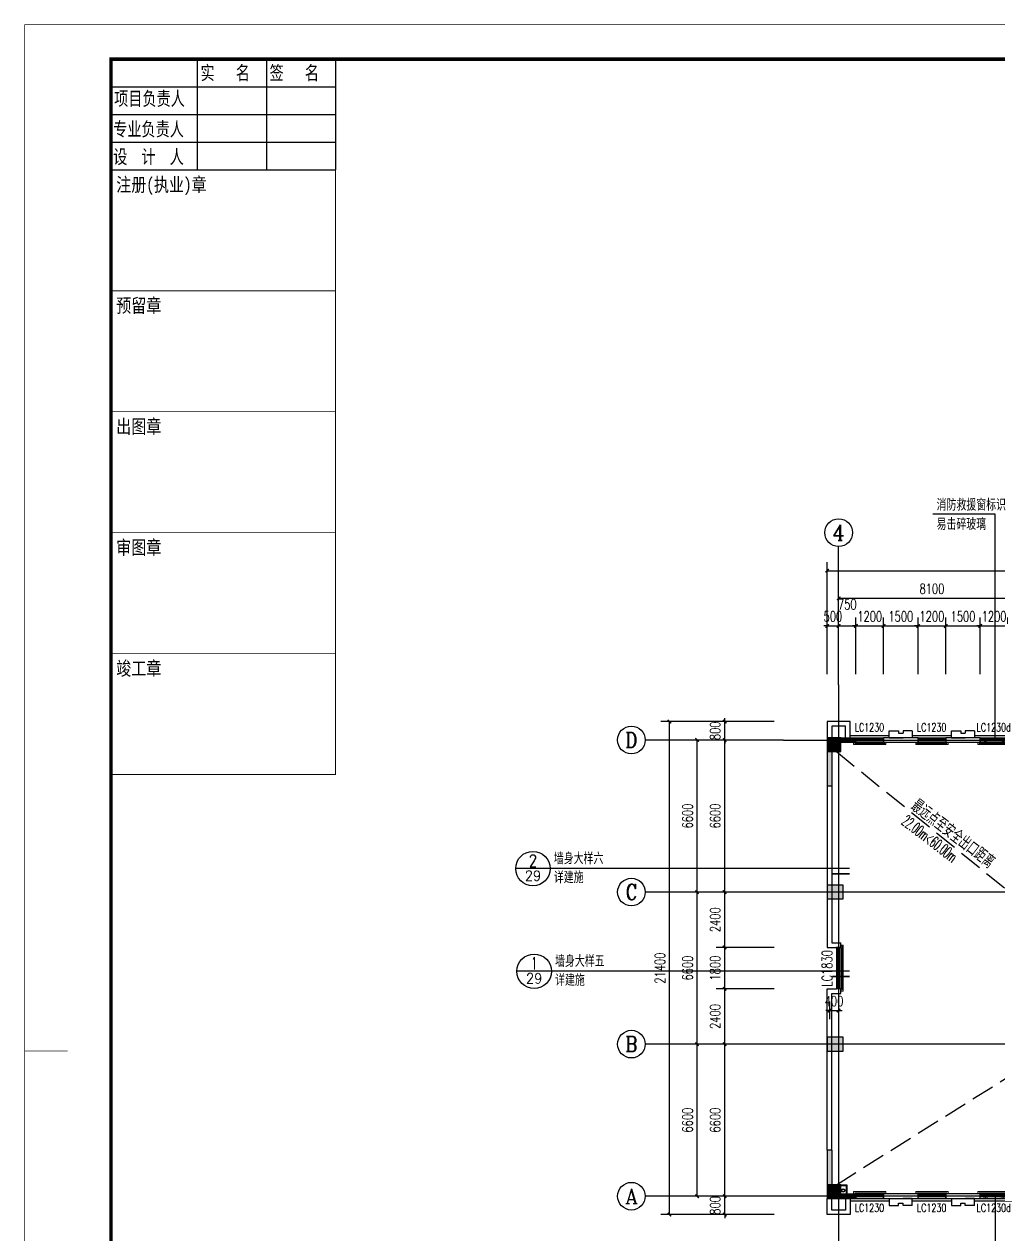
# Model space of a CAD drawing. Extents: x 1738711 to 2346805, y 1189731 to 2516152.
# Drawn here: x 1897814 to 1940140, y 1985684 to 2038228 of the extents above; entities that cross this region are included whole.
import ezdxf
from ezdxf.enums import TextEntityAlignment as Align

# ---------------------------------------------------------------- set-up
doc = ezdxf.new("R2010")
doc.units = 0
doc.header["$LTSCALE"] = 1000
doc.header["$MEASUREMENT"] = 0
doc.linetypes.add('DASH', pattern=[0.35, 0.25, -0.1])
doc.linetypes.add('复件 140224通州运河二期售楼部条件图_t3$0$X-ME SHAFT SH$0$X-B2$0$WATER_LINE', pattern=[0])
doc.layers.add('_0', color=7, linetype='Continuous', lineweight=25)
doc.layers.add('栏杆', color=6, linetype='Continuous', lineweight=15)
for name, color, linetype in [('A-Detl-Thin', 1, 'Continuous'), ('AXIS', 3, 'Continuous'), ('AXIS_TEXT', 7, 'Continuous'), ('COLUMN', 9, 'Continuous'), ('DIM_IDEN', 3, 'Continuous'), ('DIM_LEAD', 3, 'Continuous'), ('DOTE', 1, 'Continuous'), ('PUB_DIM', 3, 'Continuous'), ('PUB_HATCH', 8, 'Continuous'), ('PUB_TEXT', 7, 'Continuous'), ('TK', 4, 'Continuous'), ('WALL', 40, 'Continuous'), ('WINDOW', 144, 'Continuous'), ('WINDOW_TEXT', 7, 'Continuous'), ('YS', 6, 'Continuous'), ('文字', 6, 'Continuous'), ('疏散距离', 211, 'DASH'), ('线脚', 44, 'Continuous'), ('面层', 6, 'Continuous')]:
    doc.layers.add(name, color=color, linetype=linetype)
doc.styles.add('_TCH_AXIS', font='COMPLEX', dxfattribs={"bigfont": 'GBCBIG'})
doc.styles.add('_TCH_DIM', font='SIMPLEX', dxfattribs={"bigfont": 'GBCBIG'})
doc.styles.add('_TCH_DIM_T3', font='SIMPLEX', dxfattribs={"width": 0.705882, "bigfont": 'GBCBIG'})
doc.styles.add('_TCH_LABEL', font='COMPLEX', dxfattribs={"bigfont": 'GBCBIG'})
doc.styles.add('_TCH_WINDOW', font='SIMPLEX', dxfattribs={"height": 3.5, "bigfont": 'GBCBIG'})
doc.styles.add('COMPLEX', font='COMPLEX')
doc.styles.add('宋体', font='SIMSUN.TTF', dxfattribs={"width": 0.75})
doc.dimstyles.new('_TCH_ARCH&&150', dxfattribs={"dimtxt": 446.25, "dimasz": 150, "dimexe": 375, "dimexo": 450, "dimgap": 189.375, "dimtad": 1, "dimdec": 0, "dimzin": 0, "dimdsep": 46, "dimtxsty": '_TCH_DIM_T3', "dimblk": 'ARCHTICK', "dimcen": 0.09, "dimclrt": 7, "dimazin": 2, "dimtfac": 1, "dimtdec": 0, "dimtix": 1, "dimtmove": 2, "dimatfit": 3, "dimfxl": 1, "dimtolj": 1, "dimtzin": 0, "dimarcsym": 0})

# ---------------------------------------------------------------- blocks, each defined once
blk = doc.blocks.new('dgh321')
at = {"layer": 'WALL', "linetype": '复件 140224通州运河二期售楼部条件图_t3$0$X-ME SHAFT SH$0$X-B2$0$WATER_LINE'}
for p, q in [((3247025, -2494105), (3247425, -2494105)), ((3247025, -2494105), (3247025, -2494405)), ((3247425, -2494105), (3247625, -2494105)), ((3248025, -2494105), (3247625, -2494105)), ((3248025, -2494405), (3248025, -2494105)), ((3247025, -2494405), (3247425, -2494405)), ((3247425, -2494405), (3247425, -2494305)), ((3247425, -2494305), (3247625, -2494305)), ((3247625, -2494405), (3247625, -2494305)), ((3248025, -2494405), (3247625, -2494405))]:
    blk.add_line(p, q, dxfattribs=at)
blk = doc.blocks.new('A$C68B42598')
at = {"layer": 'YS'}
for radius in [70, 60]:
    blk.add_circle((70, 70), radius, dxfattribs=at)
blk = doc.blocks.new('hreahaerheh')
at = {"layer": 'YS'}
blk.add_blockref('A$C68B42598', (1933315, 1888439), dxfattribs=at)
blk = doc.blocks.new('haerraeherah')
at = {"layer": '栏杆'}
for points in [[(1950035, 1987459), (1950035, 1987559), (1951435, 1987559), (1951435, 1987459)], [(1950085, 1987459), (1950085, 1987509), (1951385, 1987509), (1951385, 1987459)]]:
    blk.add_lwpolyline(points, dxfattribs=at)
blk = doc.blocks.new('hear5herahera')
at = {"layer": '栏杆'}
for points in [[(1933285, 1996259), (1933385, 1996259), (1933385, 1998259), (1933285, 1998259)], [(1933285, 1996309), (1933335, 1996309), (1933335, 1998209), (1933285, 1998209)]]:
    blk.add_lwpolyline(points, dxfattribs=at)
at = {"layer": '_0', "xscale": -1, "rotation": 180}
for p in [(-16200, 3994518), (-13500, 3994518), (-10800, 3994518)]:
    blk.add_blockref('haerraeherah', p, dxfattribs=at)
at = {"layer": '_0'}
for p in [(-16200, 0), (-13500, 0), (-10800, 0)]:
    blk.add_blockref('haerraeherah', p, dxfattribs=at)
blk = doc.blocks.new('hertaraeherah')
at = {"layer": '疏散距离', "ltscale": 4}
for points in [[(1933085, 2006659), (1940985, 2000259), (1952835, 2000259)], [(1933085, 1987859), (1952835, 2000259)]]:
    blk.add_lwpolyline(points, dxfattribs=at)
at = {"layer": 'DIM_LEAD', "color": 7, "style": '_TCH_DIM'}
blk.add_text('最远点至安全出口距离', height=600, rotation=322.3699, dxfattribs=at).set_placement((1936257, 2004179))
at = {"layer": '文字', "style": '_TCH_DIM_T3', "width": 0.49827}
blk.add_text('22.00m<60.00m', height=500, rotation=322.3699, dxfattribs=at).set_placement((1935870, 2003544))
blk = doc.blocks.new('hjtraherahreh')
at = {"layer": '面层', "color": 144}
for points in [[(1933285, 1987859), (1933535, 1987859), (1933535, 1987459)], [(1933285, 1987829), (1933505, 1987829), (1933505, 1987459)]]:
    blk.add_lwpolyline(points, dxfattribs=at)
blk = doc.blocks.new('jtrsjhtrh')
at = {"layer": 'A-Detl-Thin', "const_width": 20}
blk.add_lwpolyline([(397699, 368025), (397899, 368025), (397899, 366825), (397699, 366825)], close=True, dxfattribs=at)
for points in [[(397899, 366825), (397699, 368025)], [(397699, 366825), (397899, 368025)]]:
    blk.add_lwpolyline(points, dxfattribs=at)
blk = doc.blocks.new('herahreaherh')
at = {"layer": 'DIM_LEAD'}
for p, q in [((1939984, 2016957), (1937281, 2016957)), ((1939984, 2007272), (1939984, 2016957)), ((1939984, 1987351), (1939984, 1977666))]:
    blk.add_line(p, q, dxfattribs=at)
at = {"rotation": 90}
for p in [(2307370, 1609360), (2307370, 1589560)]:
    blk.add_blockref('jtrsjhtrh', p, dxfattribs=at)
at = {"layer": 'PUB_TEXT', "color": 7, "style": '_TCH_DIM'}
for s, p in [('消防救援窗标识', (1937438, 2017115)), ('易击碎玻璃', (1937438, 2016275))]:
    blk.add_text(s, height=506.4, dxfattribs=at).set_placement(p)
blk = doc.blocks.new('章')
at = {"layer": 'TK', "color": 7, "const_width": 0.25}
for points in [[(0, 0), (65, 0), (65, -35), (0, -35)], [(0, -35), (65, -35), (65, -70), (0, -70)], [(0, -70), (65, -70), (65, -105), (0, -105)], [(0, -105), (65, -105), (65, -140), (0, -140)], [(0, -140), (65, -140), (65, -175), (0, -175)]]:
    blk.add_lwpolyline(points, close=True, dxfattribs=at)
at = {"layer": 'TK', "color": 7, "style": '宋体', "width": 0.8}
for s, p in [('注册(执业)章', (1.51, -6.28)), ('预留章', (1.51, -41.28)), ('出图章', (1.51, -76.28)), ('审图章', (1.51, -111.28)), ('竣工章', (1.51, -146.28))]:
    blk.add_text(s, height=4, dxfattribs=at).set_placement(p)
blk = doc.blocks.new('hjashrtahreahe')
for points in [[(2500, 58400), (9000, 58400)], [(2500, 58400), (2500, 55200)], [(5000, 58400), (5000, 55200)], [(7000, 58400), (7000, 55200)], [(9000, 58400), (9000, 55200)], [(2500, 57600), (9000, 57600)], [(2500, 56800), (9000, 56800)], [(2500, 56000), (9000, 56000)], [(2500, 55200), (9000, 55200)]]:
    blk.add_lwpolyline(points)
at = {"const_width": 25}
for points in [[(500, 29700), (0, 29700)], [(1250, 29700), (0, 29700)]]:
    blk.add_lwpolyline(points, dxfattribs=at)
at = {"layer": 'TK', "color": 7, "const_width": 25}
for points in [[(0, 59400), (84100, 59400), (84100, 0), (0, 0)], [(9000, 55200), (2500, 55200), (2500, 58400), (9000, 58400)]]:
    blk.add_lwpolyline(points, close=True, dxfattribs=at)
at = {"layer": 'TK', "color": 3, "const_width": 100}
blk.add_lwpolyline([(2500, 1000), (2500, 58400), (83100, 58400), (83100, 1000)], close=True, dxfattribs=at)
at = {"xscale": 100, "yscale": 100, "zscale": 100}
blk.add_blockref('章', (2500, 55200), dxfattribs=at)
at = {"style": '宋体', "width": 0.75}
for s, p in [('实   名', (5092, 57806)), ('签   名', (7092, 57806)), ('项目负责人', (2592, 57061)), ('专业负责人', (2565, 56178)), ('设  计  人', (2565, 55378))]:
    blk.add_text(s, height=400, dxfattribs=at).set_placement(p)
at = {"layer": 'TK', "style": '宋体', "width": 0.75}
for tag, height, p in [('项目负责人', 350, (6003, 57089)), ('专业负责人', 350, (6003, 56224)), ('设计人', 350, (6003, 55419)), ('版号1', 250, (77304, 22193)), ('时间1', 250, (82405, 22193)), ('版号2', 250, (77304, 21593)), ('时间2', 250, (82405, 21593)), ('版号3', 250, (77304, 20993)), ('时间3', 250, (82405, 20993)), ('建筑会签', 0.0001, (78978, 2403)), ('电气会签', 0.0001, (82128, 2403)), ('结构会签', 0.0001, (78978, 1803)), ('暖通会签', 0.0001, (82128, 1803)), ('给排水会签', 0.0001, (78978, 1250)), ('智能化会签', 0.0001, (82128, 1250))]:
    blk.add_attdef(tag, text='', height=height, dxfattribs=at).set_placement(p, align=Align.CENTER)
for tag, p in [('合作设计单位', (80816, 48986)), ('版号说明1', (79854, 22318)), ('版号说明2', (79854, 21718)), ('版号说明3', (79854, 21118)), ('浙江绿储科技有限公司', (80545, 16036)), ('百兆瓦级集中式熔盐储能关键', (80545, 14953)), ('设备研发及制造基地项目', (80545, 14603)), ('1#研发楼', (80545, 13636)), ('图名', (80545, 12436)), ('工程编号', (78978, 11461)), ('子项编号', (82128, 11461)), ('建筑', (78978, 10711)), ('图号', (82128, 10711)), ('施工图', (78978, 9961)), ('2023.03', (82128, 9961)), ('审定', (79353, 8461)), ('审核', (79353, 7711)), ('工程负责', (79353, 6961)), ('专业负责', (79353, 6211)), ('设计', (79353, 5461)), ('制图', (79353, 4711)), ('校对', (79353, 3961))]:
    blk.add_attdef(tag, text='', height=250, dxfattribs=at).set_placement(p, align=Align.MIDDLE_CENTER)
blk = doc.blocks.new('_ArchTick')
at = {"color": 0, "linetype": 'ByBlock', "const_width": 0.4}
blk.add_lwpolyline([(-0.5, -0.5), (0.5, 0.5)], dxfattribs=at)
blk = doc.blocks.new('*D2715')
at = {"layer": 'Defpoints', "color": 0, "transparency": 16777216}
for p in [(1932785, 1996259), (1933185, 1996259), (1933185, 1995413)]:
    blk.add_point(p, dxfattribs=at)
at = {"layer": 'PUB_DIM', "color": 0, "lineweight": -2, "transparency": 16777216}
for p, q in [((1932785, 1995809), (1932785, 1995038)), ((1933185, 1995809), (1933185, 1995038)), ((1932785, 1995413), (1932635, 1995413)), ((1932785, 1995413), (1933185, 1995413)), ((1933185, 1995413), (1933335, 1995413))]:
    blk.add_line(p, q, dxfattribs=at)
at = {"layer": 'PUB_DIM', "color": 0, "lineweight": -2, "transparency": 16777216, "xscale": 150, "yscale": 150, "zscale": 150}
blk.add_blockref('_ArchTick', (1932785, 1995413), dxfattribs=at)
at = {"layer": 'PUB_DIM', "color": 0, "lineweight": -2, "transparency": 16777216, "xscale": 150, "yscale": 150, "zscale": 150, "rotation": 180}
blk.add_blockref('_ArchTick', (1933185, 1995413), dxfattribs=at)
at = {"layer": 'PUB_DIM', "color": 7, "transparency": 16777216, "insert": (1932985, 1995825), "char_height": 446.2, "attachment_point": 5, "style": '_TCH_DIM_T3'}
blk.add_mtext('\\A1;400', dxfattribs=at)
blk = doc.blocks.new('*D3892')
at = {"layer": 'Defpoints', "color": 0, "transparency": 16777216}
for p in [(1928235, 1987359), (1930835, 1987359), (1930835, 1986559)]:
    blk.add_point(p, dxfattribs=at)
at = {"layer": 'PUB_DIM', "color": 0, "lineweight": -2, "transparency": 16777216}
for p, q in [((1930385, 1987359), (1927860, 1987359)), ((1928235, 1987359), (1928235, 1987509)), ((1928235, 1986559), (1928235, 1987359)), ((1930385, 1986559), (1927860, 1986559)), ((1928235, 1986559), (1928235, 1986409))]:
    blk.add_line(p, q, dxfattribs=at)
at = {"layer": 'PUB_DIM', "color": 0, "lineweight": -2, "transparency": 16777216, "xscale": 150, "yscale": 150, "zscale": 150}
for p, rotation in [((1928235, 1987359), 270), ((1928235, 1986559), 90)]:
    blk.add_blockref('_ArchTick', p, dxfattribs=dict(at, rotation=rotation))
at = {"layer": 'PUB_DIM', "color": 7, "transparency": 16777216, "insert": (1927822, 1986959), "char_height": 446.2, "attachment_point": 5, "rotation": 90, "style": '_TCH_DIM_T3'}
blk.add_mtext('\\A1;800', dxfattribs=at)
blk = doc.blocks.new('*D3893')
at = {"layer": 'Defpoints', "color": 0, "transparency": 16777216}
for p in [(1928235, 1993959), (1930835, 1993959), (1930835, 1987359)]:
    blk.add_point(p, dxfattribs=at)
at = {"layer": 'PUB_DIM', "color": 0, "lineweight": -2, "transparency": 16777216}
for p, q in [((1930385, 1993959), (1927860, 1993959)), ((1928235, 1987359), (1928235, 1993959)), ((1930385, 1987359), (1927860, 1987359))]:
    blk.add_line(p, q, dxfattribs=at)
at = {"layer": 'PUB_DIM', "color": 0, "lineweight": -2, "transparency": 16777216, "xscale": 150, "yscale": 150, "zscale": 150}
for p, rotation in [((1928235, 1993959), 90), ((1928235, 1987359), 270)]:
    blk.add_blockref('_ArchTick', p, dxfattribs=dict(at, rotation=rotation))
at = {"layer": 'PUB_DIM', "color": 7, "transparency": 16777216, "insert": (1927822, 1990659), "char_height": 446.2, "attachment_point": 5, "rotation": 90, "style": '_TCH_DIM_T3'}
blk.add_mtext('\\A1;6600', dxfattribs=at)
blk = doc.blocks.new('*D3894')
at = {"layer": 'Defpoints', "color": 0, "transparency": 16777216}
for p in [(1928235, 1996359), (1930835, 1996359), (1930835, 1993959)]:
    blk.add_point(p, dxfattribs=at)
at = {"layer": 'PUB_DIM', "color": 0, "lineweight": -2, "transparency": 16777216}
for p, q in [((1930385, 1996359), (1927860, 1996359)), ((1928235, 1993959), (1928235, 1996359)), ((1930385, 1993959), (1927860, 1993959))]:
    blk.add_line(p, q, dxfattribs=at)
at = {"layer": 'PUB_DIM', "color": 0, "lineweight": -2, "transparency": 16777216, "xscale": 150, "yscale": 150, "zscale": 150}
for p, rotation in [((1928235, 1996359), 90), ((1928235, 1993959), 270)]:
    blk.add_blockref('_ArchTick', p, dxfattribs=dict(at, rotation=rotation))
at = {"layer": 'PUB_DIM', "color": 7, "transparency": 16777216, "insert": (1927822, 1995159), "char_height": 446.2, "attachment_point": 5, "rotation": 90, "style": '_TCH_DIM_T3'}
blk.add_mtext('\\A1;2400', dxfattribs=at)
blk = doc.blocks.new('*D3895')
at = {"layer": 'Defpoints', "color": 0, "transparency": 16777216}
for p in [(1928235, 1998159), (1930835, 1998159), (1930835, 1996359)]:
    blk.add_point(p, dxfattribs=at)
at = {"layer": 'PUB_DIM', "color": 0, "lineweight": -2, "transparency": 16777216}
for p, q in [((1930385, 1998159), (1927860, 1998159)), ((1928235, 1996359), (1928235, 1998159)), ((1930385, 1996359), (1927860, 1996359))]:
    blk.add_line(p, q, dxfattribs=at)
at = {"layer": 'PUB_DIM', "color": 0, "lineweight": -2, "transparency": 16777216, "xscale": 150, "yscale": 150, "zscale": 150}
for p, rotation in [((1928235, 1998159), 90), ((1928235, 1996359), 270)]:
    blk.add_blockref('_ArchTick', p, dxfattribs=dict(at, rotation=rotation))
at = {"layer": 'PUB_DIM', "color": 7, "transparency": 16777216, "insert": (1927822, 1997259), "char_height": 446.2, "attachment_point": 5, "rotation": 90, "style": '_TCH_DIM_T3'}
blk.add_mtext('\\A1;1800', dxfattribs=at)
blk = doc.blocks.new('*D3896')
at = {"layer": 'Defpoints', "color": 0, "transparency": 16777216}
for p in [(1928235, 2000559), (1930835, 2000559), (1930835, 1998159)]:
    blk.add_point(p, dxfattribs=at)
at = {"layer": 'PUB_DIM', "color": 0, "lineweight": -2, "transparency": 16777216}
for p, q in [((1930385, 2000559), (1927860, 2000559)), ((1928235, 1998159), (1928235, 2000559)), ((1930385, 1998159), (1927860, 1998159))]:
    blk.add_line(p, q, dxfattribs=at)
at = {"layer": 'PUB_DIM', "color": 0, "lineweight": -2, "transparency": 16777216, "xscale": 150, "yscale": 150, "zscale": 150}
for p, rotation in [((1928235, 2000559), 90), ((1928235, 1998159), 270)]:
    blk.add_blockref('_ArchTick', p, dxfattribs=dict(at, rotation=rotation))
at = {"layer": 'PUB_DIM', "color": 7, "transparency": 16777216, "insert": (1927822, 1999359), "char_height": 446.2, "attachment_point": 5, "rotation": 90, "style": '_TCH_DIM_T3'}
blk.add_mtext('\\A1;2400', dxfattribs=at)
blk = doc.blocks.new('*D3897')
at = {"layer": 'Defpoints', "color": 0, "transparency": 16777216}
for p in [(1928235, 2007159), (1930835, 2007159), (1930835, 2000559)]:
    blk.add_point(p, dxfattribs=at)
at = {"layer": 'PUB_DIM', "color": 0, "lineweight": -2, "transparency": 16777216}
for p, q in [((1930385, 2007159), (1927860, 2007159)), ((1928235, 2000559), (1928235, 2007159)), ((1930385, 2000559), (1927860, 2000559))]:
    blk.add_line(p, q, dxfattribs=at)
at = {"layer": 'PUB_DIM', "color": 0, "lineweight": -2, "transparency": 16777216, "xscale": 150, "yscale": 150, "zscale": 150}
for p, rotation in [((1928235, 2007159), 90), ((1928235, 2000559), 270)]:
    blk.add_blockref('_ArchTick', p, dxfattribs=dict(at, rotation=rotation))
at = {"layer": 'PUB_DIM', "color": 7, "transparency": 16777216, "insert": (1927822, 2003859), "char_height": 446.2, "attachment_point": 5, "rotation": 90, "style": '_TCH_DIM_T3'}
blk.add_mtext('\\A1;6600', dxfattribs=at)
blk = doc.blocks.new('*D3898')
at = {"layer": 'Defpoints', "color": 0, "transparency": 16777216}
for p in [(1928235, 2007959), (1930835, 2007959), (1930835, 2007159)]:
    blk.add_point(p, dxfattribs=at)
at = {"layer": 'PUB_DIM', "color": 0, "lineweight": -2, "transparency": 16777216}
for p, q in [((1930385, 2007959), (1927860, 2007959)), ((1928235, 2007959), (1928235, 2008109)), ((1928235, 2007159), (1928235, 2007959)), ((1930385, 2007159), (1927860, 2007159)), ((1928235, 2007159), (1928235, 2007009))]:
    blk.add_line(p, q, dxfattribs=at)
at = {"layer": 'PUB_DIM', "color": 0, "lineweight": -2, "transparency": 16777216, "xscale": 150, "yscale": 150, "zscale": 150}
for p, rotation in [((1928235, 2007959), 270), ((1928235, 2007159), 90)]:
    blk.add_blockref('_ArchTick', p, dxfattribs=dict(at, rotation=rotation))
at = {"layer": 'PUB_DIM', "color": 7, "transparency": 16777216, "insert": (1927822, 2007559), "char_height": 446.2, "attachment_point": 5, "rotation": 90, "style": '_TCH_DIM_T3'}
blk.add_mtext('\\A1;800', dxfattribs=at)
blk = doc.blocks.new('*D3899')
at = {"layer": 'Defpoints', "color": 0, "transparency": 16777216}
for p in [(1933185, 2012109), (1932685, 2009562), (1933185, 2009562)]:
    blk.add_point(p, dxfattribs=at)
at = {"layer": 'PUB_DIM', "color": 0, "lineweight": -2, "transparency": 16777216}
for p, q in [((1932685, 2010012), (1932685, 2012484)), ((1933185, 2010012), (1933185, 2012484)), ((1932685, 2012109), (1932535, 2012109)), ((1932685, 2012109), (1933185, 2012109)), ((1933185, 2012109), (1933335, 2012109))]:
    blk.add_line(p, q, dxfattribs=at)
at = {"layer": 'PUB_DIM', "color": 0, "lineweight": -2, "transparency": 16777216, "xscale": 150, "yscale": 150, "zscale": 150}
blk.add_blockref('_ArchTick', (1932685, 2012109), dxfattribs=at)
at = {"layer": 'PUB_DIM', "color": 0, "lineweight": -2, "transparency": 16777216, "xscale": 150, "yscale": 150, "zscale": 150, "rotation": 180}
blk.add_blockref('_ArchTick', (1933185, 2012109), dxfattribs=at)
at = {"layer": 'PUB_DIM', "color": 7, "transparency": 16777216, "insert": (1932935, 2012522), "char_height": 446.2, "attachment_point": 5, "style": '_TCH_DIM_T3'}
blk.add_mtext('\\A1;500', dxfattribs=at)
blk = doc.blocks.new('*D3900')
at = {"layer": 'Defpoints', "color": 0, "transparency": 16777216}
for p in [(1933935, 2012109), (1933185, 2009562), (1933935, 2009562)]:
    blk.add_point(p, dxfattribs=at)
at = {"layer": 'PUB_DIM', "color": 0, "lineweight": -2, "transparency": 16777216}
for p, q in [((1933185, 2010012), (1933185, 2012484)), ((1933935, 2010012), (1933935, 2012484)), ((1933185, 2012109), (1933935, 2012109))]:
    blk.add_line(p, q, dxfattribs=at)
at = {"layer": 'PUB_DIM', "color": 0, "lineweight": -2, "transparency": 16777216, "xscale": 150, "yscale": 150, "zscale": 150, "rotation": 180}
blk.add_blockref('_ArchTick', (1933185, 2012109), dxfattribs=at)
at = {"layer": 'PUB_DIM', "color": 0, "lineweight": -2, "transparency": 16777216, "xscale": 150, "yscale": 150, "zscale": 150}
blk.add_blockref('_ArchTick', (1933935, 2012109), dxfattribs=at)
at = {"layer": 'PUB_DIM', "color": 7, "transparency": 16777216, "insert": (1933560, 2013047), "char_height": 446.2, "attachment_point": 5, "style": '_TCH_DIM_T3'}
blk.add_mtext('\\A1;750', dxfattribs=at)
blk = doc.blocks.new('*D3901')
at = {"layer": 'Defpoints', "color": 0, "transparency": 16777216}
for p in [(1935135, 2012109), (1933935, 2009562), (1935135, 2009562)]:
    blk.add_point(p, dxfattribs=at)
at = {"layer": 'PUB_DIM', "color": 0, "lineweight": -2, "transparency": 16777216}
for p, q in [((1933935, 2010012), (1933935, 2012484)), ((1935135, 2010012), (1935135, 2012484)), ((1933935, 2012109), (1933785, 2012109)), ((1933935, 2012109), (1935135, 2012109)), ((1935135, 2012109), (1935285, 2012109))]:
    blk.add_line(p, q, dxfattribs=at)
at = {"layer": 'PUB_DIM', "color": 0, "lineweight": -2, "transparency": 16777216, "xscale": 150, "yscale": 150, "zscale": 150}
blk.add_blockref('_ArchTick', (1933935, 2012109), dxfattribs=at)
at = {"layer": 'PUB_DIM', "color": 0, "lineweight": -2, "transparency": 16777216, "xscale": 150, "yscale": 150, "zscale": 150, "rotation": 180}
blk.add_blockref('_ArchTick', (1935135, 2012109), dxfattribs=at)
at = {"layer": 'PUB_DIM', "color": 7, "transparency": 16777216, "insert": (1934535, 2012522), "char_height": 446.2, "attachment_point": 5, "style": '_TCH_DIM_T3'}
blk.add_mtext('\\A1;1200', dxfattribs=at)
blk = doc.blocks.new('*D3902')
at = {"layer": 'Defpoints', "color": 0, "transparency": 16777216}
for p in [(1936635, 2012109), (1935135, 2009562), (1936635, 2009562)]:
    blk.add_point(p, dxfattribs=at)
at = {"layer": 'PUB_DIM', "color": 0, "lineweight": -2, "transparency": 16777216}
for p, q in [((1935135, 2010012), (1935135, 2012484)), ((1936635, 2010012), (1936635, 2012484)), ((1935135, 2012109), (1936635, 2012109))]:
    blk.add_line(p, q, dxfattribs=at)
at = {"layer": 'PUB_DIM', "color": 0, "lineweight": -2, "transparency": 16777216, "xscale": 150, "yscale": 150, "zscale": 150, "rotation": 180}
blk.add_blockref('_ArchTick', (1935135, 2012109), dxfattribs=at)
at = {"layer": 'PUB_DIM', "color": 0, "lineweight": -2, "transparency": 16777216, "xscale": 150, "yscale": 150, "zscale": 150}
blk.add_blockref('_ArchTick', (1936635, 2012109), dxfattribs=at)
at = {"layer": 'PUB_DIM', "color": 7, "transparency": 16777216, "insert": (1935885, 2012522), "char_height": 446.2, "attachment_point": 5, "style": '_TCH_DIM_T3'}
blk.add_mtext('\\A1;1500', dxfattribs=at)
blk = doc.blocks.new('*D3903')
at = {"layer": 'Defpoints', "color": 0, "transparency": 16777216}
for p in [(1937835, 2012109), (1936635, 2009562), (1937835, 2009562)]:
    blk.add_point(p, dxfattribs=at)
at = {"layer": 'PUB_DIM', "color": 0, "lineweight": -2, "transparency": 16777216}
for p, q in [((1936635, 2010012), (1936635, 2012484)), ((1937835, 2010012), (1937835, 2012484)), ((1936635, 2012109), (1936485, 2012109)), ((1936635, 2012109), (1937835, 2012109)), ((1937835, 2012109), (1937985, 2012109))]:
    blk.add_line(p, q, dxfattribs=at)
at = {"layer": 'PUB_DIM', "color": 0, "lineweight": -2, "transparency": 16777216, "xscale": 150, "yscale": 150, "zscale": 150}
blk.add_blockref('_ArchTick', (1936635, 2012109), dxfattribs=at)
at = {"layer": 'PUB_DIM', "color": 0, "lineweight": -2, "transparency": 16777216, "xscale": 150, "yscale": 150, "zscale": 150, "rotation": 180}
blk.add_blockref('_ArchTick', (1937835, 2012109), dxfattribs=at)
at = {"layer": 'PUB_DIM', "color": 7, "transparency": 16777216, "insert": (1937235, 2012522), "char_height": 446.2, "attachment_point": 5, "style": '_TCH_DIM_T3'}
blk.add_mtext('\\A1;1200', dxfattribs=at)
blk = doc.blocks.new('*D3904')
at = {"layer": 'Defpoints', "color": 0, "transparency": 16777216}
for p in [(1939335, 2012109), (1937835, 2009562), (1939335, 2009562)]:
    blk.add_point(p, dxfattribs=at)
at = {"layer": 'PUB_DIM', "color": 0, "lineweight": -2, "transparency": 16777216}
for p, q in [((1937835, 2010012), (1937835, 2012484)), ((1939335, 2010012), (1939335, 2012484)), ((1937835, 2012109), (1939335, 2012109))]:
    blk.add_line(p, q, dxfattribs=at)
at = {"layer": 'PUB_DIM', "color": 0, "lineweight": -2, "transparency": 16777216, "xscale": 150, "yscale": 150, "zscale": 150, "rotation": 180}
blk.add_blockref('_ArchTick', (1937835, 2012109), dxfattribs=at)
at = {"layer": 'PUB_DIM', "color": 0, "lineweight": -2, "transparency": 16777216, "xscale": 150, "yscale": 150, "zscale": 150}
blk.add_blockref('_ArchTick', (1939335, 2012109), dxfattribs=at)
at = {"layer": 'PUB_DIM', "color": 7, "transparency": 16777216, "insert": (1938585, 2012522), "char_height": 446.2, "attachment_point": 5, "style": '_TCH_DIM_T3'}
blk.add_mtext('\\A1;1500', dxfattribs=at)
blk = doc.blocks.new('*D3905')
at = {"layer": 'Defpoints', "color": 0, "transparency": 16777216}
for p in [(1940535, 2012109), (1939335, 2009562), (1940535, 2009562)]:
    blk.add_point(p, dxfattribs=at)
at = {"layer": 'PUB_DIM', "color": 0, "lineweight": -2, "transparency": 16777216}
for p, q in [((1939335, 2010012), (1939335, 2012484)), ((1940535, 2010012), (1940535, 2012484)), ((1939335, 2012109), (1939185, 2012109)), ((1939335, 2012109), (1940535, 2012109)), ((1940535, 2012109), (1940685, 2012109))]:
    blk.add_line(p, q, dxfattribs=at)
at = {"layer": 'PUB_DIM', "color": 0, "lineweight": -2, "transparency": 16777216, "xscale": 150, "yscale": 150, "zscale": 150}
blk.add_blockref('_ArchTick', (1939335, 2012109), dxfattribs=at)
at = {"layer": 'PUB_DIM', "color": 0, "lineweight": -2, "transparency": 16777216, "xscale": 150, "yscale": 150, "zscale": 150, "rotation": 180}
blk.add_blockref('_ArchTick', (1940535, 2012109), dxfattribs=at)
at = {"layer": 'PUB_DIM', "color": 7, "transparency": 16777216, "insert": (1939935, 2012522), "char_height": 446.2, "attachment_point": 5, "style": '_TCH_DIM_T3'}
blk.add_mtext('\\A1;1200', dxfattribs=at)
blk = doc.blocks.new('*D3953')
at = {"layer": 'AXIS', "color": 0, "lineweight": -2, "transparency": 16777216}
for p, q in [((1933185, 2010009), (1933185, 2013684)), ((1941285, 2010009), (1941285, 2013684)), ((1933185, 2013309), (1941285, 2013309))]:
    blk.add_line(p, q, dxfattribs=at)
at = {"layer": 'Defpoints', "color": 0, "transparency": 16777216}
for p in [(1941285, 2013309), (1933185, 2009559), (1941285, 2009559)]:
    blk.add_point(p, dxfattribs=at)
at = {"layer": 'AXIS', "color": 0, "lineweight": -2, "transparency": 16777216, "xscale": 150, "yscale": 150, "zscale": 150, "rotation": 180}
blk.add_blockref('_ArchTick', (1933185, 2013309), dxfattribs=at)
at = {"layer": 'AXIS', "color": 0, "lineweight": -2, "transparency": 16777216, "xscale": 150, "yscale": 150, "zscale": 150}
blk.add_blockref('_ArchTick', (1941285, 2013309), dxfattribs=at)
at = {"layer": 'AXIS', "color": 7, "transparency": 16777216, "insert": (1937235, 2013722), "char_height": 446.2, "attachment_point": 5, "style": '_TCH_DIM_T3'}
blk.add_mtext('\\A1;8100', dxfattribs=at)
blk = doc.blocks.new('*D3960')
at = {"layer": 'AXIS', "color": 0, "lineweight": -2, "transparency": 16777216}
for p, q in [((1932685, 2010012), (1932685, 2014884)), ((1990385, 2010012), (1990385, 2014884)), ((1932685, 2014509), (1990385, 2014509))]:
    blk.add_line(p, q, dxfattribs=at)
at = {"layer": 'Defpoints', "color": 0, "transparency": 16777216}
for p in [(1990385, 2014509), (1932685, 2009562), (1990385, 2009562)]:
    blk.add_point(p, dxfattribs=at)
at = {"layer": 'AXIS', "color": 0, "lineweight": -2, "transparency": 16777216, "xscale": 150, "yscale": 150, "zscale": 150, "rotation": 180}
blk.add_blockref('_ArchTick', (1932685, 2014509), dxfattribs=at)
at = {"layer": 'AXIS', "color": 0, "lineweight": -2, "transparency": 16777216, "xscale": 150, "yscale": 150, "zscale": 150}
blk.add_blockref('_ArchTick', (1990385, 2014509), dxfattribs=at)
at = {"layer": 'AXIS', "color": 7, "transparency": 16777216, "insert": (1961535, 2014922), "char_height": 446.2, "attachment_point": 5, "style": '_TCH_DIM_T3'}
blk.add_mtext('\\A1;57700', dxfattribs=at)
blk = doc.blocks.new('*D3961')
at = {"layer": 'AXIS', "color": 0, "lineweight": -2, "transparency": 16777216}
for p, q in [((1930335, 1993959), (1926660, 1993959)), ((1927035, 1987359), (1927035, 1993959)), ((1930335, 1987359), (1926660, 1987359))]:
    blk.add_line(p, q, dxfattribs=at)
at = {"layer": 'Defpoints', "color": 0, "transparency": 16777216}
for p in [(1927035, 1993959), (1930785, 1993959), (1930785, 1987359)]:
    blk.add_point(p, dxfattribs=at)
at = {"layer": 'AXIS', "color": 0, "lineweight": -2, "transparency": 16777216, "xscale": 150, "yscale": 150, "zscale": 150}
for p, rotation in [((1927035, 1993959), 90), ((1927035, 1987359), 270)]:
    blk.add_blockref('_ArchTick', p, dxfattribs=dict(at, rotation=rotation))
at = {"layer": 'AXIS', "color": 7, "transparency": 16777216, "insert": (1926622, 1990659), "char_height": 446.2, "attachment_point": 5, "rotation": 90, "style": '_TCH_DIM_T3'}
blk.add_mtext('\\A1;6600', dxfattribs=at)
blk = doc.blocks.new('*D3962')
at = {"layer": 'AXIS', "color": 0, "lineweight": -2, "transparency": 16777216}
for p, q in [((1930335, 2000559), (1926660, 2000559)), ((1927035, 1993959), (1927035, 2000559)), ((1930335, 1993959), (1926660, 1993959))]:
    blk.add_line(p, q, dxfattribs=at)
at = {"layer": 'Defpoints', "color": 0, "transparency": 16777216}
for p in [(1927035, 2000559), (1930785, 2000559), (1930785, 1993959)]:
    blk.add_point(p, dxfattribs=at)
at = {"layer": 'AXIS', "color": 0, "lineweight": -2, "transparency": 16777216, "xscale": 150, "yscale": 150, "zscale": 150}
for p, rotation in [((1927035, 2000559), 90), ((1927035, 1993959), 270)]:
    blk.add_blockref('_ArchTick', p, dxfattribs=dict(at, rotation=rotation))
at = {"layer": 'AXIS', "color": 7, "transparency": 16777216, "insert": (1926622, 1997259), "char_height": 446.2, "attachment_point": 5, "rotation": 90, "style": '_TCH_DIM_T3'}
blk.add_mtext('\\A1;6600', dxfattribs=at)
blk = doc.blocks.new('*D3963')
at = {"layer": 'AXIS', "color": 0, "lineweight": -2, "transparency": 16777216}
for p, q in [((1930335, 2007159), (1926660, 2007159)), ((1927035, 2000559), (1927035, 2007159)), ((1930335, 2000559), (1926660, 2000559))]:
    blk.add_line(p, q, dxfattribs=at)
at = {"layer": 'Defpoints', "color": 0, "transparency": 16777216}
for p in [(1927035, 2007159), (1930785, 2007159), (1930785, 2000559)]:
    blk.add_point(p, dxfattribs=at)
at = {"layer": 'AXIS', "color": 0, "lineweight": -2, "transparency": 16777216, "xscale": 150, "yscale": 150, "zscale": 150}
for p, rotation in [((1927035, 2007159), 90), ((1927035, 2000559), 270)]:
    blk.add_blockref('_ArchTick', p, dxfattribs=dict(at, rotation=rotation))
at = {"layer": 'AXIS', "color": 7, "transparency": 16777216, "insert": (1926622, 2003859), "char_height": 446.2, "attachment_point": 5, "rotation": 90, "style": '_TCH_DIM_T3'}
blk.add_mtext('\\A1;6600', dxfattribs=at)
blk = doc.blocks.new('*D3964')
at = {"layer": 'AXIS', "color": 0, "lineweight": -2, "transparency": 16777216}
for p, q in [((1930385, 2007959), (1925460, 2007959)), ((1925835, 1986559), (1925835, 2007959)), ((1930385, 1986559), (1925460, 1986559))]:
    blk.add_line(p, q, dxfattribs=at)
at = {"layer": 'Defpoints', "color": 0, "transparency": 16777216}
for p in [(1925835, 2007959), (1930835, 2007959), (1930835, 1986559)]:
    blk.add_point(p, dxfattribs=at)
at = {"layer": 'AXIS', "color": 0, "lineweight": -2, "transparency": 16777216, "xscale": 150, "yscale": 150, "zscale": 150}
for p, rotation in [((1925835, 2007959), 90), ((1925835, 1986559), 270)]:
    blk.add_blockref('_ArchTick', p, dxfattribs=dict(at, rotation=rotation))
at = {"layer": 'AXIS', "color": 7, "transparency": 16777216, "insert": (1925422, 1997259), "char_height": 446.2, "attachment_point": 5, "rotation": 90, "style": '_TCH_DIM_T3'}
blk.add_mtext('\\A1;21400', dxfattribs=at)
blk = doc.blocks.new('$TCHSYS$WIN2D')
for p, q in [((-0.5, 0.5), (0.5, 0.5)), ((-0.5, 0.5), (-0.5, -0.5)), ((0.5, 0.5), (0.5, -0.5)), ((0.5, 0.167), (-0.5, 0.167)), ((0.5, -0.167), (-0.5, -0.167)), ((-0.5, -0.5), (0.5, -0.5))]:
    blk.add_line(p, q)
blk = doc.blocks.new('_AXISO')
blk.add_circle((0, 0), 0.5)
at = {"layer": 'AXIS_TEXT', "style": 'COMPLEX', "width": 1.041667}
blk.add_attdef('A', text='', height=0.56, dxfattribs=at).set_placement((-0.25, -0.28), (0.25, -0.28), align=Align.FIT)
blk = doc.blocks.new('_FZH')
blk.add_lwpolyline([(-0.5, -0.5), (0.5, -0.5), (0.5, 0.5), (-0.5, 0.5)], close=True)
at = {"layer": 'PUB_HATCH'}
blk.add_solid([(-0.5, -0.5), (0.5, -0.5), (-0.5, 0.5), (0.5, 0.5)], dxfattribs=at)

msp = doc.modelspace()

# ---------------------------------------------------------------- hatches: boundary and pattern name
at = {"layer": 'PUB_HATCH', "linetype": '复件 140224通州运河二期售楼部条件图_t3$0$X-ME SHAFT SH$0$X-B2$0$WATER_LINE'}
for points in [[(1933284.6, 2007259.1), (1933284.6, 2007059.1), (1933934.6, 2007059.1), (1933934.6, 2007259.1)], [(1932884.6, 2006659.1), (1932684.6, 2006659.1), (1932684.6, 2005159.1), (1932884.6, 2005159.1)], [(1932684.6, 1987859.1), (1932884.6, 1987859.1), (1932884.6, 1989359.1), (1932684.6, 1989359.1)], [(1933284.6, 1987459.1), (1933284.6, 1987259.1), (1933934.6, 1987259.1), (1933934.6, 1987459.1)]]:
    msp.add_hatch(color=256, dxfattribs=at).paths.add_polyline_path(points)

# ---------------------------------------------------------------- linework, layer by layer
at = {"layer": 'AXIS'}
for p, q in [((1933184.6, 2009559.1), (1933184.6, 2015559.1)), ((1930784.6, 2007159.1), (1924784.6, 2007159.1)), ((1930784.6, 2000559.1), (1924784.6, 2000559.1)), ((1930784.6, 1993959.1), (1924784.6, 1993959.1)), ((1930784.6, 1987359.1), (1924784.6, 1987359.1))]:
    msp.add_line(p, q, dxfattribs=at)
at = {"layer": 'DIM_IDEN'}
for p, q in [((1920659.6, 2001576.6), (1919159.6, 2001576.6)), ((1930230.8, 2001576.6), (1920659.6, 2001576.6)), ((1933659.7, 2001576.6), (1930230.8, 2001576.6)), ((1920711.1, 1997120.8), (1919211.1, 1997120.8)), ((1930230.8, 1997120.8), (1920711.1, 1997120.8)), ((1933659.7, 1997120.8), (1930230.8, 1997120.8))]:
    msp.add_line(p, q, dxfattribs=at)
at = {"layer": 'DIM_IDEN', "const_width": 75}
for points in [[(1933659.7, 2001351.6), (1932909.7, 2001351.6)], [(1933659.7, 1996895.8), (1932909.7, 1996895.8)]]:
    msp.add_lwpolyline(points, dxfattribs=at)
at = {"layer": 'DIM_IDEN'}
for centre in [(1919909.6, 2001576.6), (1919961.1, 1997120.8)]:
    msp.add_circle(centre, 750, dxfattribs=at)
at = {"layer": 'DOTE'}
for p, q in [((1933184.6, 2009559.1), (1933184.6, 1984959.1)), ((1930784.6, 2007159.1), (1992284.6, 2007159.1)), ((1992284.6, 2000559.1), (1930784.6, 2000559.1)), ((1992284.6, 1993959.1), (1930784.6, 1993959.1)), ((1992284.6, 1987359.1), (1930784.6, 1987359.1))]:
    msp.add_line(p, q, dxfattribs=at)
at = {"layer": 'WALL', "linetype": '复件 140224通州运河二期售楼部条件图_t3$0$X-ME SHAFT SH$0$X-B2$0$WATER_LINE'}
for p, q in [((1933684.6, 2007959.1), (1932684.6, 2007959.1)), ((1932684.6, 2007959.1), (1932684.6, 2007259.1)), ((1933484.6, 2007759.1), (1932884.6, 2007759.1)), ((1932884.6, 2007759.1), (1932884.6, 2007259.1)), ((1933484.6, 2007259.1), (1933484.6, 2007759.1)), ((1933684.6, 2007259.1), (1933684.6, 2007959.1)), ((1933284.6, 2007259.1), (1933934.6, 2007259.1)), ((1933484.6, 2007259.1), (1933684.6, 2007259.1)), ((1933934.6, 2007059.1), (1933934.6, 2007259.1)), ((1933934.6, 2007259.1), (1933934.6, 2007059.1)), ((1936634.6, 2007259.1), (1935134.6, 2007259.1)), ((1935134.6, 2007259.1), (1935134.6, 2007059.1)), ((1936634.6, 2007059.1), (1936634.6, 2007259.1)), ((1939334.6, 2007259.1), (1937834.6, 2007259.1)), ((1937834.6, 2007259.1), (1937834.6, 2007059.1)), ((1939334.6, 2007059.1), (1939334.6, 2007259.1)), ((1932684.6, 2006659.1), (1932684.6, 2005159.1)), ((1932884.6, 2006659.1), (1932884.6, 2005159.1)), ((1933284.6, 2007059.1), (1933934.6, 2007059.1)), ((1935134.6, 2007059.1), (1936634.6, 2007059.1)), ((1937834.6, 2007059.1), (1939334.6, 2007059.1)), ((1932684.6, 2005159.1), (1932684.6, 1998159.1)), ((1932884.6, 2005159.1), (1932684.6, 2005159.1)), ((1932884.6, 2005159.1), (1932884.6, 1998359.1)), ((1932884.6, 1998359.1), (1933284.6, 1998359.1)), ((1933284.6, 1998159.1), (1933284.6, 1998359.1)), ((1932684.6, 1998159.1), (1933084.6, 1998159.1)), ((1933084.6, 1998159.1), (1933284.6, 1998159.1)), ((1932684.6, 1996359.1), (1933084.6, 1996359.1)), ((1932684.6, 1989359.1), (1932684.6, 1996359.1)), ((1932884.6, 1996159.1), (1933284.6, 1996159.1)), ((1932884.6, 1989359.1), (1932884.6, 1996159.1)), ((1933284.6, 1996359.1), (1933084.6, 1996359.1)), ((1933284.6, 1996159.1), (1933284.6, 1996359.1)), ((1932684.6, 1989359.1), (1932684.6, 1987859.1)), ((1932884.6, 1989359.1), (1932684.6, 1989359.1)), ((1932884.6, 1989359.1), (1932884.6, 1987859.1)), ((1932684.6, 1986559.1), (1932684.6, 1987259.1)), ((1932884.6, 1986759.1), (1932884.6, 1987259.1)), ((1933284.6, 1987459.1), (1933934.6, 1987459.1)), ((1933284.6, 1987259.1), (1933934.6, 1987259.1)), ((1933484.6, 1987259.1), (1933484.6, 1986759.1)), ((1933684.6, 1987259.1), (1933484.6, 1987259.1)), ((1933684.6, 1987259.1), (1933684.6, 1986559.1)), ((1933934.6, 1987459.1), (1933934.6, 1987259.1)), ((1933934.6, 1987459.1), (1933934.6, 1987259.1)), ((1936634.6, 1987459.1), (1935134.6, 1987459.1)), ((1935134.6, 1987459.1), (1935134.6, 1987259.1)), ((1935134.6, 1987259.1), (1936634.6, 1987259.1)), ((1936634.6, 1987259.1), (1936634.6, 1987459.1)), ((1939334.6, 1987459.1), (1937834.6, 1987459.1)), ((1937834.6, 1987459.1), (1937834.6, 1987259.1)), ((1937834.6, 1987259.1), (1939334.6, 1987259.1)), ((1939334.6, 1987259.1), (1939334.6, 1987459.1)), ((1933484.6, 1986759.1), (1932884.6, 1986759.1)), ((1933684.6, 1986559.1), (1932684.6, 1986559.1))]:
    msp.add_line(p, q, dxfattribs=at)
at = {"layer": '线脚', "color": 8, "linetype": '复件 140224通州运河二期售楼部条件图_t3$0$X-ME SHAFT SH$0$X-B2$0$WATER_LINE'}
for p, q in [((1933684.6, 2007359.1), (1935384.6, 2007359.1)), ((1936384.6, 2007359.1), (1938084.6, 2007359.1)), ((1939084.6, 2007359.1), (1940784.6, 2007359.1)), ((1933684.6, 1987159.1), (1935384.6, 1987159.1)), ((1936384.6, 1987159.1), (1938084.6, 1987159.1)), ((1939084.6, 1987159.1), (1940784.6, 1987159.1))]:
    msp.add_line(p, q, dxfattribs=at)

# ---------------------------------------------------------------- block references
at = {"xscale": 1.5, "yscale": 1.5, "zscale": 1.5}
msp.add_blockref('hjashrtahreahe', (1897833.1, 1949109.1), dxfattribs=at)
msp.add_blockref('herahreaherh', (0, 0))
at = {"layer": '_0'}
for name, p in [('hertaraeherah', (0, 0)), ('hear5herahera', (0, 0)), ('hjtraherahreh', (0, 0)), ('hreahaerheh', (0, 99100))]:
    msp.add_blockref(name, p, dxfattribs=at)
at = {"layer": 'AXIS'}
ref = msp.add_blockref('_AXISO', (1933184.6, 2016159.1), dxfattribs=dict(at, xscale=1200, yscale=1200, zscale=1200))
ref.add_attrib('A', '4', dxfattribs={"layer": 'AXIS_TEXT', "ltscale": 0.5, "height": 668.2, "style": '_TCH_AXIS'}).set_placement((1932930.1, 2015825), (1933439.2, 2015825), align=Align.FIT)
ref = msp.add_blockref('_AXISO', (1924184.6, 2007159.1), dxfattribs=dict(at, xscale=1200, yscale=1200, zscale=1200))
ref.add_attrib('A', 'D', dxfattribs={"layer": 'AXIS_TEXT', "ltscale": 0.5, "height": 652.9, "style": '_TCH_AXIS'}).set_placement((1923920.4, 2006832.6), (1924448.9, 2006832.6), align=Align.FIT)
ref = msp.add_blockref('_AXISO', (1924184.6, 2000559.1), dxfattribs=dict(at, xscale=1200, yscale=1200, zscale=1200))
ref.add_attrib('A', 'C', dxfattribs={"layer": 'AXIS_TEXT', "ltscale": 0.5, "height": 683.5, "style": '_TCH_AXIS'}).set_placement((1923940.5, 2000217.3), (1924428.7, 2000217.3), align=Align.FIT)
ref = msp.add_blockref('_AXISO', (1924184.6, 1993959.1), dxfattribs=dict(at, xscale=1200, yscale=1200, zscale=1200))
ref.add_attrib('A', 'B', dxfattribs={"layer": 'AXIS_TEXT', "ltscale": 0.5, "height": 652.9, "style": '_TCH_AXIS'}).set_placement((1923920.4, 1993632.6), (1924448.9, 1993632.6), align=Align.FIT)
ref = msp.add_blockref('_AXISO', (1924184.6, 1987359.1), dxfattribs=dict(at, xscale=1200, yscale=1200, zscale=1200))
ref.add_attrib('A', 'A', dxfattribs={"layer": 'AXIS_TEXT', "ltscale": 0.5, "height": 637.8, "style": '_TCH_AXIS'}).set_placement((1923911.3, 1987040.2), (1924458, 1987040.2), align=Align.FIT)
at = {"layer": 'COLUMN', "linetype": '复件 140224通州运河二期售楼部条件图_t3$0$X-ME SHAFT SH$0$X-B2$0$WATER_LINE'}
for p, xscale, yscale, zscale in [((1932984.6, 2006959.1), 599.9999997632112, 599.9999996307306, 599.9999996307306), ((1932984.6, 1987559.1), 600, 600, 600)]:
    msp.add_blockref('_FZH', p, dxfattribs=dict(at, xscale=xscale, yscale=yscale, zscale=zscale))
for p, xscale, yscale, zscale, rotation in [((1933034.6, 2000559.1), 699.9999993927777, 600, 600, 359.9999999663636), ((1933034.6, 1993959.1), 700.0000002065208, 600.0000008139759, 600.0000008139759, 359.9999999678882)]:
    msp.add_blockref('_FZH', p, dxfattribs=dict(at, xscale=xscale, yscale=yscale, zscale=zscale, rotation=rotation))
at = {"layer": 'WALL', "linetype": '复件 140224通州运河二期售楼部条件图_t3$0$X-ME SHAFT SH$0$X-B2$0$WATER_LINE', "xscale": -1, "rotation": 180}
for p in [(-1311640.6, -486845.8), (-1308940.6, -486845.8)]:
    msp.add_blockref('dgh321', p, dxfattribs=at)
at = {"layer": 'WALL', "linetype": '复件 140224通州运河二期售楼部条件图_t3$0$X-ME SHAFT SH$0$X-B2$0$WATER_LINE'}
for p in [(-1311640.6, 4481364), (-1308940.6, 4481364)]:
    msp.add_blockref('dgh321', p, dxfattribs=at)
at = {"layer": 'WINDOW', "linetype": '复件 140224通州运河二期售楼部条件图_t3$0$X-ME SHAFT SH$0$X-B2$0$WATER_LINE'}
ref = msp.add_blockref('$TCHSYS$WIN2D', (1934534.6, 2007159.1), dxfattribs=dict(at, xscale=1200, yscale=200, zscale=1200, rotation=359.9999999999701))
ref.add_attrib('A', 'LC1230', (1933886.6, 2007533.4), dxfattribs={"layer": 'WINDOW_TEXT', "linetype": '复件 140224通州运河二期售楼部条件图_t3$0$X-ME SHAFT SH$0$X-B2$0$WATER_LINE', "ltscale": 0.5, "height": 357, "style": '_TCH_WINDOW', "width": 0.705882})
ref = msp.add_blockref('$TCHSYS$WIN2D', (1937234.6, 2007159.1), dxfattribs=dict(at, xscale=1200, yscale=200, zscale=1200, rotation=359.9999999999701))
ref.add_attrib('A', 'LC1230', (1936586.6, 2007533.4), dxfattribs={"layer": 'WINDOW_TEXT', "linetype": '复件 140224通州运河二期售楼部条件图_t3$0$X-ME SHAFT SH$0$X-B2$0$WATER_LINE', "ltscale": 0.5, "height": 357, "style": '_TCH_WINDOW', "width": 0.705882})
ref = msp.add_blockref('$TCHSYS$WIN2D', (1939934.6, 2007159.1), dxfattribs=dict(at, xscale=1200, yscale=200, zscale=1200, rotation=359.9999999999701))
ref.add_attrib('A', 'LC1230d', (1939178.6, 2007533.4), dxfattribs={"layer": 'WINDOW_TEXT', "linetype": '复件 140224通州运河二期售楼部条件图_t3$0$X-ME SHAFT SH$0$X-B2$0$WATER_LINE', "ltscale": 0.5, "height": 357, "style": '_TCH_WINDOW', "width": 0.705882})
ref = msp.add_blockref('$TCHSYS$WIN2D', (1933184.6, 1997259.1), dxfattribs=dict(at, xscale=1800, yscale=200, zscale=1800, rotation=269.99999999996))
ref.add_attrib('A', 'LC1830', (1932902.7, 1996449.1), dxfattribs={"layer": 'WINDOW_TEXT', "linetype": '复件 140224通州运河二期售楼部条件图_t3$0$X-ME SHAFT SH$0$X-B2$0$WATER_LINE', "ltscale": 0.5, "height": 446.25, "rotation": 90, "style": '_TCH_WINDOW', "width": 0.705882})
ref = msp.add_blockref('$TCHSYS$WIN2D', (1934534.6, 1987359.1), dxfattribs=dict(at, xscale=-1200, yscale=200, zscale=-1200, rotation=179.9999999999918))
ref.add_attrib('A', 'LC1230', (1933886.6, 1986675.1), dxfattribs={"layer": 'WINDOW_TEXT', "linetype": '复件 140224通州运河二期售楼部条件图_t3$0$X-ME SHAFT SH$0$X-B2$0$WATER_LINE', "ltscale": 0.5, "height": 357, "rotation": 360, "style": '_TCH_WINDOW', "width": 0.705882})
ref = msp.add_blockref('$TCHSYS$WIN2D', (1937234.6, 1987359.1), dxfattribs=dict(at, xscale=-1200, yscale=200, zscale=-1200, rotation=179.9999999999918))
ref.add_attrib('A', 'LC1230', (1936586.6, 1986675.1), dxfattribs={"layer": 'WINDOW_TEXT', "linetype": '复件 140224通州运河二期售楼部条件图_t3$0$X-ME SHAFT SH$0$X-B2$0$WATER_LINE', "ltscale": 0.5, "height": 357, "rotation": 360, "style": '_TCH_WINDOW', "width": 0.705882})
ref = msp.add_blockref('$TCHSYS$WIN2D', (1939934.6, 1987359.1), dxfattribs=dict(at, xscale=-1200, yscale=200, zscale=-1200, rotation=179.9999999999918))
ref.add_attrib('A', 'LC1230d', (1939178.6, 1986675.1), dxfattribs={"layer": 'WINDOW_TEXT', "linetype": '复件 140224通州运河二期售楼部条件图_t3$0$X-ME SHAFT SH$0$X-B2$0$WATER_LINE', "ltscale": 0.5, "height": 357, "rotation": 360, "style": '_TCH_WINDOW', "width": 0.705882})

# ---------------------------------------------------------------- texts
at = {"layer": 'PUB_TEXT', "color": 7, "style": '_TCH_LABEL'}
for s, height, p, p2 in [('2', 522, (1919735.6, 2001659.6), (1920083.6, 2001659.6)), ('29', 439.31, (1919554, 2001048.9), (1920265.2, 2001048.9)), ('1', 535.4, (1919846.4, 1997203.1), (1920075.8, 1997203.1)), ('29', 439.31, (1919605.5, 1996593.1), (1920316.7, 1996593.1))]:
    msp.add_text(s, height=height, dxfattribs=at).set_placement(p, p2, align=Align.FIT)
at = {"layer": 'PUB_TEXT', "color": 7, "style": '_TCH_DIM'}
for s, p in [('墙身大样六', (1920817.1, 2001767.6)), ('详建施', (1920817.1, 2000944.4)), ('墙身大样五', (1920868.6, 1997311.8)), ('详建施', (1920868.6, 1996488.6))]:
    msp.add_text(s, height=506.38, dxfattribs=at).set_placement(p)

# ---------------------------------------------------------------- dimensions: what is measured, and where the dimension line sits
at = {"layer": 'AXIS'}
for p1, p2, distance, picture, middle in [((1932684.6, 2009561.8), (1990384.6, 2009561.8), 4947.3, '*D3960', (1961534.6, 2014921.6)), ((1933184.6, 2009559.1), (1941284.6, 2009559.1), 3750, '*D3953', (1937234.6, 2013721.6)), ((1930835.1, 1986559.1), (1930835.1, 2007959.1), 5000.5, '*D3964', (1925422.1, 1997259.1)), ((1930784.6, 2000559.1), (1930784.6, 2007159.1), 3750, '*D3963', (1926622.1, 2003859.1)), ((1930784.6, 1993959.1), (1930784.6, 2000559.1), 3750, '*D3962', (1926622.1, 1997259.1)), ((1930784.6, 1987359.1), (1930784.6, 1993959.1), 3750, '*D3961', (1926622.1, 1990659.1))]:
    dim = msp.add_aligned_dim(p1=p1, p2=p2, distance=distance, dimstyle='_TCH_ARCH&&150', dxfattribs=at)
    dim.commit()
    dim.dimension.update_dxf_attribs({"geometry": picture, "text_midpoint": middle})
at = {"layer": 'PUB_DIM'}
dim = msp.add_linear_dim(base=(1933934.6, 2012109.1), p1=(1933184.6, 2009561.8), p2=(1933934.6, 2009561.8), angle=0, dimstyle='_TCH_ARCH&&150', dxfattribs=at)
dim.commit()
dim.dimension.update_dxf_attribs({"geometry": '*D3900', "text_midpoint": (1933559.6, 2013046.6), "dimtype": 129})
for p1, p2, distance, picture, middle in [((1932684.6, 2009561.8), (1933184.6, 2009561.8), 2547.3, '*D3899', (1932934.6, 2012521.6)), ((1933934.6, 2009561.8), (1935134.6, 2009561.8), 2547.3, '*D3901', (1934534.6, 2012521.6)), ((1935134.6, 2009561.8), (1936634.6, 2009561.8), 2547.3, '*D3902', (1935884.6, 2012521.6)), ((1936634.6, 2009561.8), (1937834.6, 2009561.8), 2547.3, '*D3903', (1937234.6, 2012521.6)), ((1937834.6, 2009561.8), (1939334.6, 2009561.8), 2547.3, '*D3904', (1938584.6, 2012521.6)), ((1939334.6, 2009561.8), (1940534.6, 2009561.8), 2547.3, '*D3905', (1939934.6, 2012521.6)), ((1930835.1, 2007159.1), (1930835.1, 2007959.1), 2600.5, '*D3898', (1927822.1, 2007559.1)), ((1930835.1, 2000559.1), (1930835.1, 2007159.1), 2600.5, '*D3897', (1927822.1, 2003859.1)), ((1930835.1, 1998159.1), (1930835.1, 2000559.1), 2600.5, '*D3896', (1927822.1, 1999359.1)), ((1930835.1, 1996359.1), (1930835.1, 1998159.1), 2600.5, '*D3895', (1927822.1, 1997259.1)), ((1930835.1, 1993959.1), (1930835.1, 1996359.1), 2600.5, '*D3894', (1927822.1, 1995159.1)), ((1932784.6, 1996259.1), (1933184.6, 1996259.1), -846.5, '*D2715', (1932984.6, 1995825.1)), ((1930835.1, 1987359.1), (1930835.1, 1993959.1), 2600.5, '*D3893', (1927822.1, 1990659.1)), ((1930835.1, 1986559.1), (1930835.1, 1987359.1), 2600.5, '*D3892', (1927822.1, 1986959.1))]:
    dim = msp.add_aligned_dim(p1=p1, p2=p2, distance=distance, dimstyle='_TCH_ARCH&&150', dxfattribs=at)
    dim.commit()
    dim.dimension.update_dxf_attribs({"geometry": picture, "text_midpoint": middle})

doc.saveas('drawing.dxf')
